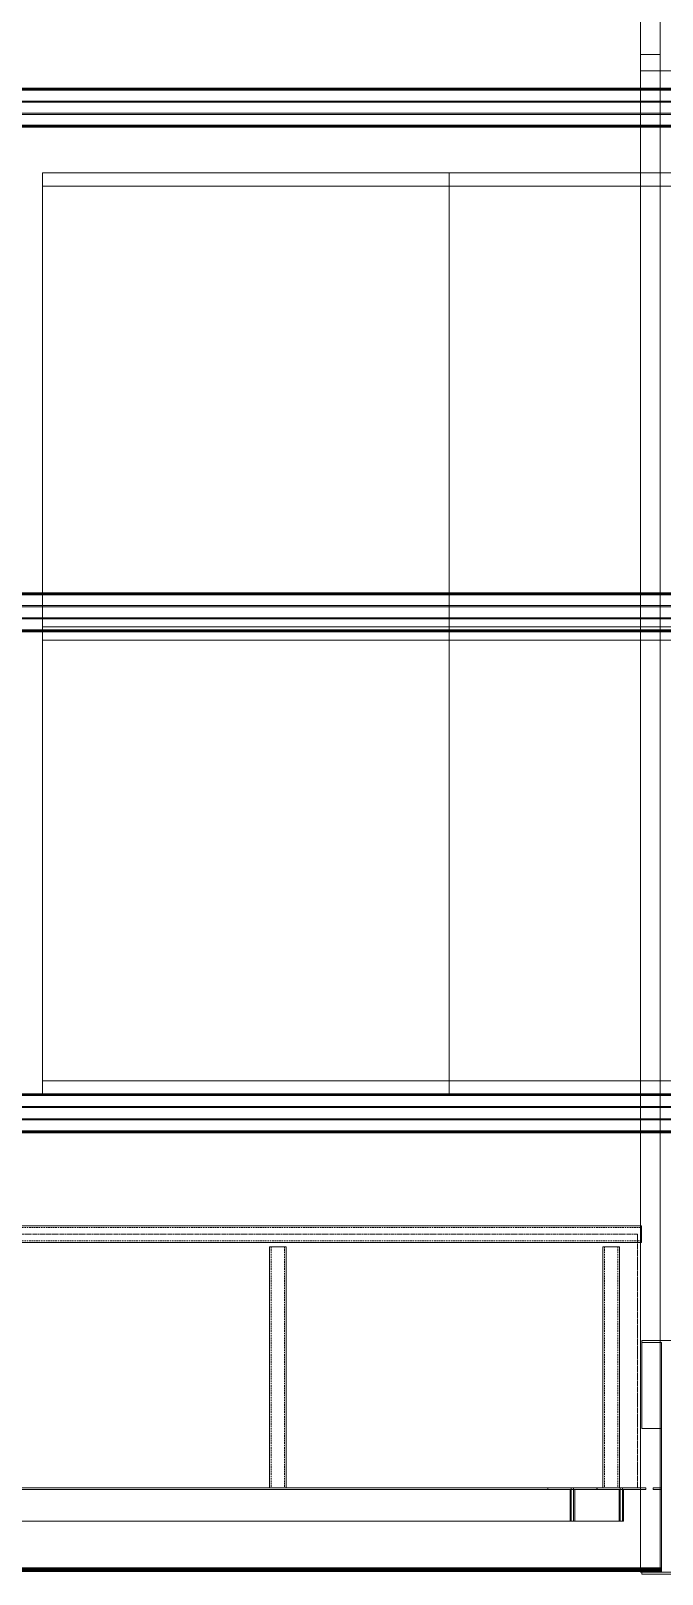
# Model space of a CAD drawing. Header units: centimetres. Extents: x -1906 to 5208, y -261 to 2955.
# Drawn here: x 2554.8 to 2744.1, y 281.2 to 743.7 of the extents above; entities that cross this region are included whole.
import ezdxf

# ---------------------------------------------------------------- set-up
doc = ezdxf.new("R2010")
doc.units = ezdxf.units.CM
doc.linetypes.add('_Overhead_2_', pattern=[0.47625, 0.3175, -0.15875])
doc.linetypes.add('Hidden', pattern=[0.714375, 0.47625, -0.238125])
for name, color, linetype, lineweight in [('A-FLOR', 7, 'Continuous', 18), ('Q-SPCQ', 7, 'Continuous', 18), ('S-BEAM', 7, 'Continuous', 18), ('S-COLS', 7, 'Continuous', 18)]:
    doc.layers.add(name, color=color, linetype=linetype, lineweight=lineweight)

# ---------------------------------------------------------------- blocks, each defined once
blk = doc.blocks.new('Costanera Perfil Z - Parametrizado - h_22cm-V73-Planta Bodega almacenamiento insumos')
at = {"layer": 'S-BEAM', "color": 254, "lineweight": 9, "true_color": 0xcccccc}
for p, q in [((-5.84, 671.79), (-5.84, -2399.57)), ((-5.54, 671.79), (-5.54, -2399.57)), ((-5.5, -2399.57), (-5.5, 671.79)), ((-5.26, 671.79), (-5.26, -2399.57)), ((1.67, 671.79), (1.67, -2399.57)), ((2.01, 671.79), (2.01, -2399.57)), ((-2.01, -807.34), (-2.01, -819.84)), ((-1.67, -807.34), (-1.67, -819.84)), ((5.26, -807.34), (5.26, -819.84)), ((5.5, -807.34), (5.5, -819.84)), ((5.54, -807.34), (5.54, -819.84)), ((5.84, -807.34), (5.84, -819.84)), ((-2.01, -819.84), (-2.01, -1582.58)), ((-1.67, -819.84), (-1.67, -1582.58)), ((5.26, -819.84), (5.26, -1582.58)), ((5.5, -819.84), (5.5, -1582.58)), ((5.54, -819.84), (5.54, -1582.58)), ((5.84, -819.84), (5.84, -1582.58))]:
    blk.add_line(p, q, dxfattribs=at)
blk = doc.blocks.new('Costanera Perfil Z - Parametrizado - h_22cm-V74-Planta Bodega almacenamiento insumos')
at = {"layer": 'S-BEAM', "color": 254, "lineweight": 9, "true_color": 0xcccccc}
for p, q in [((-5.84, 671.79), (-5.84, -2399.57)), ((-5.54, 671.79), (-5.54, -2399.57)), ((-5.5, -2399.57), (-5.5, 671.79)), ((-5.26, 671.79), (-5.26, -2399.57)), ((1.67, 671.79), (1.67, -2399.57)), ((2.01, 671.79), (2.01, -2399.57)), ((-2.01, -807.34), (-2.01, -819.84)), ((-1.67, -807.34), (-1.67, -819.84)), ((5.26, -807.34), (5.26, -819.84)), ((5.5, -807.34), (5.5, -819.84)), ((5.54, -807.34), (5.54, -819.84)), ((5.84, -807.34), (5.84, -819.84)), ((-2.01, -819.84), (-2.01, -1582.58)), ((-1.67, -819.84), (-1.67, -1582.58)), ((5.26, -819.84), (5.26, -1582.58)), ((5.5, -819.84), (5.5, -1582.58)), ((5.54, -819.84), (5.54, -1582.58)), ((5.84, -819.84), (5.84, -1582.58))]:
    blk.add_line(p, q, dxfattribs=at)
blk = doc.blocks.new('Costanera Perfil Z - Parametrizado - h_22cm-V75-Planta Bodega almacenamiento insumos')
at = {"layer": 'S-BEAM', "color": 254, "lineweight": 9, "true_color": 0xcccccc}
for p, q in [((-5.84, 671.79), (-5.84, -2399.57)), ((-5.54, 671.79), (-5.54, -2399.57)), ((-5.5, -2399.57), (-5.5, 671.79)), ((-5.26, 671.79), (-5.26, -2399.57)), ((1.67, 671.79), (1.67, -2399.57)), ((2.01, 671.79), (2.01, -2399.57)), ((-2.01, -807.34), (-2.01, -819.84)), ((-1.67, -807.34), (-1.67, -819.84)), ((5.26, -807.34), (5.26, -819.84)), ((5.5, -807.34), (5.5, -819.84)), ((5.54, -807.34), (5.54, -819.84)), ((5.84, -807.34), (5.84, -819.84)), ((-2.01, -819.84), (-2.01, -1582.58)), ((-1.67, -819.84), (-1.67, -1582.58)), ((5.26, -819.84), (5.26, -1582.58)), ((5.5, -819.84), (5.5, -1582.58)), ((5.54, -819.84), (5.54, -1582.58)), ((5.84, -819.84), (5.84, -1582.58))]:
    blk.add_line(p, q, dxfattribs=at)
blk = doc.blocks.new('RVR_Tensor angular doble L - d_25 mm-1744885-Planta Bodega almacenamiento insumos')
at = {"layer": 'S-BEAM', "color": 254, "lineweight": 9, "true_color": 0xcccccc}
for p, q in [((374.77, 5), (745.65, 5)), ((374.85, 4.97), (737.96, 4.97)), ((751.09, 5), (381.85, 5)), ((744.97, 4.97), (381.92, 4.97)), ((744.97, 4.97), (737.96, 4.97)), ((737.96, 4.97), (737.96, 4.47)), ((744.97, -5.03), (744.97, 4.97)), ((745.65, 5), (745.65, -5)), ((751.09, 5), (745.65, 5)), ((752.66, 5), (751.09, 5)), ((752.66, 5), (751.09, 5)), ((752.66, 4.5), (752.66, 5)), ((374.85, 4.47), (737.96, 4.47)), ((381.56, 4.47), (744.62, 4.47)), ((744.97, 4.5), (382.98, 4.5)), ((744.97, 4.5), (389.69, 4.5)), ((737.96, 4.47), (744.62, 4.47)), ((744.62, 4.47), (744.62, -5.03)), ((751.09, 4.5), (744.97, 4.5)), ((746, 4.5), (744.97, 4.5)), ((746, -5), (746, 4.5)), ((746, 4.5), (751.09, 4.5)), ((751.09, 4.5), (752.66, 4.5)), ((752.66, 4.5), (751.09, 4.5)), ((374.78, -5.03), (744.62, -5.03)), ((375.14, -5.03), (744.97, -5.03)), ((744.96, -5), (375.85, -5)), ((744.96, -5), (376.2, -5)), ((744.62, -5.03), (744.97, -5.03)), ((746, -5), (744.96, -5)), ((745.65, -5), (744.96, -5)), ((745.65, -5), (746, -5))]:
    blk.add_line(p, q, dxfattribs=at)
blk = doc.blocks.new('RVR_Tensor angular doble L - d_25 mm-1744891-Planta Bodega almacenamiento insumos')
at = {"layer": 'S-BEAM', "color": 254, "lineweight": 9, "true_color": 0xcccccc}
for p, q in [((-4.6, 5.03), (-4.24, 5.03)), ((351.96, 5.03), (-4.6, 5.03)), ((-4.6, -4.47), (-4.6, 5)), ((352.32, 5.03), (-4.24, 5.03)), ((-4.24, 5), (-4.24, -4.97)), ((-3.55, -4.97), (-3.55, 5)), ((-3.55, 5), (-3.19, 5)), ((-3.55, 5), (351.97, 5)), ((-3.19, 5), (-3.19, -4.47)), ((-3.19, 5), (352.33, 5)), ((-11.31, -4.96), (-11.31, -4.47)), ((-11.21, -4.47), (-4.6, -4.47)), ((344.12, -4.47), (-11.21, -4.47)), ((350.9, -4.47), (-4.6, -4.47)), ((-3.19, -4.5), (3.52, -4.5)), ((-3.19, -4.5), (352.33, -4.5)), ((3.52, -4.5), (3.52, -4.97)), ((3.52, -4.5), (359.1, -4.5)), ((-4.24, -4.97), (-11.21, -4.97)), ((81.96, -4.97), (-11.21, -4.97)), ((-4.24, -4.97), (81.96, -4.97)), ((3.52, -5), (-3.55, -5)), ((81.96, -5), (-3.55, -5)), ((3.52, -5), (81.96, -5)), ((82.09, -4.97), (82.44, -4.97)), ((82.44, -4.97), (82.09, -4.97)), ((82.09, -5), (82.24, -5)), ((82.24, -5), (82.09, -5)), ((82.24, -5), (82.44, -5)), ((82.44, -5), (82.24, -5)), ((82.74, -4.97), (82.91, -4.97)), ((82.91, -4.97), (82.74, -4.97)), ((82.74, -5), (82.91, -5)), ((82.91, -5), (82.74, -5)), ((82.94, -4.97), (85.99, -4.97)), ((85.99, -4.97), (82.94, -4.97)), ((82.94, -5), (83.17, -5)), ((83.17, -5), (82.94, -5)), ((83.17, -5), (83.42, -5)), ((83.42, -5), (83.17, -5)), ((83.42, -5), (85.76, -5)), ((85.76, -5), (83.42, -5)), ((85.76, -5), (85.99, -5)), ((85.99, -5), (85.76, -5)), ((86.01, -4.97), (86.19, -4.97)), ((86.19, -4.97), (86.01, -4.97)), ((86.01, -5), (86.19, -5)), ((86.19, -5), (86.01, -5)), ((86.49, -4.97), (86.84, -4.97)), ((86.84, -4.97), (86.49, -4.97)), ((86.49, -5), (86.69, -5)), ((86.69, -5), (86.49, -5)), ((86.69, -5), (86.84, -5)), ((86.84, -5), (86.69, -5)), ((86.96, -4.97), (181.96, -4.97)), ((181.96, -4.97), (86.96, -4.97)), ((86.96, -5), (181.96, -5)), ((181.96, -5), (86.96, -5))]:
    blk.add_line(p, q, dxfattribs=at)
blk = doc.blocks.new('RVR_Tensor angular doble L - d_25 mm-1744892-Planta Bodega almacenamiento insumos')
at = {"layer": 'S-BEAM', "color": 254, "lineweight": 9, "true_color": 0xcccccc}
for p, q in [((-11.11, 4.47), (-11.11, 4.97)), ((-11.11, 4.97), (-8.95, 4.97)), ((-11.11, 4.97), (-8.95, 4.97)), ((-8.95, 4.97), (-8.56, 4.97)), ((-8.95, 4.97), (-8.56, 4.97)), ((-8.95, 4.47), (-11.11, 4.47)), ((-11.11, 4.47), (-8.95, 4.47)), ((-8.56, 4.47), (-8.95, 4.47)), ((-8.95, 4.47), (-8.56, 4.47))]:
    blk.add_line(p, q, dxfattribs=at)
blk = doc.blocks.new('Costanera Perfil Z - Parametrizado - h_22cm-1725872-Planta Bodega almacenamiento insumos')
at = {"layer": 'S-BEAM', "color": 254, "lineweight": 9, "true_color": 0xcccccc}
for p, q in [((10.45, 1591.56), (10.45, 828.83)), ((10.45, 1591.56), (10.45, 828.83)), ((10.75, 1591.56), (10.75, 828.83)), ((10.75, 1591.56), (10.75, 828.83)), ((10.45, 828.83), (10.45, 822.93)), ((10.45, 828.83), (10.45, 822.93)), ((10.75, 828.83), (10.75, 822.93)), ((10.75, 828.83), (10.75, 822.93)), ((10.45, 822.93), (10.45, 822.54)), ((10.45, 822.93), (10.45, 822.54)), ((10.75, 822.93), (10.75, 822.54)), ((10.75, 822.93), (10.75, 822.54))]:
    blk.add_line(p, q, dxfattribs=at)
blk = doc.blocks.new('Costanera Perfil Z - Parametrizado - h_22cm-1725829-Planta Bodega almacenamiento insumos')
at = {"layer": 'S-BEAM', "color": 254, "lineweight": 9, "true_color": 0xcccccc}
for p, q in [((10.45, 1592.39), (10.45, 829.66)), ((10.45, 1592.39), (10.45, 829.66)), ((10.75, 1592.39), (10.75, 829.66)), ((10.75, 1592.39), (10.75, 829.66)), ((10.45, 829.66), (10.45, 823.76)), ((10.45, 829.66), (10.45, 823.76)), ((10.75, 829.66), (10.75, 823.76)), ((10.75, 829.66), (10.75, 823.76)), ((10.45, 823.76), (10.45, 823.37)), ((10.45, 823.76), (10.45, 823.37)), ((10.75, 823.76), (10.75, 823.37)), ((10.75, 823.76), (10.75, 823.37))]:
    blk.add_line(p, q, dxfattribs=at)
blk = doc.blocks.new('Costanera Perfil Z - Parametrizado - h_22cm-1725795-Planta Bodega almacenamiento insumos')
at = {"layer": 'S-BEAM', "color": 254, "lineweight": 9, "true_color": 0xcccccc}
for p, q in [((10.45, 1591.98), (10.45, 829.24)), ((10.45, 1591.98), (10.45, 829.24)), ((10.75, 1591.98), (10.75, 829.24)), ((10.75, 1591.98), (10.75, 829.24)), ((10.45, 829.24), (10.45, 823.35)), ((10.45, 829.24), (10.45, 823.35)), ((10.75, 829.24), (10.75, 823.35)), ((10.75, 829.24), (10.75, 823.35)), ((10.45, 823.35), (10.45, 822.95)), ((10.45, 823.35), (10.45, 822.95)), ((10.75, 823.35), (10.75, 822.95)), ((10.75, 823.35), (10.75, 822.95))]:
    blk.add_line(p, q, dxfattribs=at)
blk = doc.blocks.new('Costanera Perfil Z - Parametrizado - h_22cm-1725974-Planta Bodega almacenamiento insumos')
at = {"layer": 'S-BEAM', "color": 254, "lineweight": 9, "true_color": 0xcccccc}
for p, q in [((10.45, 597), (10.45, -165.73)), ((10.45, 597), (10.45, -165.73)), ((10.75, 597), (10.75, -165.73)), ((10.75, 597), (10.75, -165.73)), ((10.45, -165.73), (10.45, -171.63)), ((10.45, -165.73), (10.45, -171.63)), ((10.75, -165.73), (10.75, -171.63)), ((10.75, -165.73), (10.75, -171.63)), ((10.45, -171.63), (10.45, -172.02)), ((10.45, -171.63), (10.45, -172.02)), ((10.75, -171.63), (10.75, -172.02)), ((10.75, -171.63), (10.75, -172.02))]:
    blk.add_line(p, q, dxfattribs=at)
blk = doc.blocks.new('Costanera Perfil Z - Parametrizado - h_22cm-V77-Planta Bodega almacenamiento insumos')
at = {"layer": 'S-BEAM', "color": 254, "lineweight": 9, "true_color": 0xcccccc}
for p, q in [((10.45, 597), (10.45, -165.73)), ((10.45, 597), (10.45, -165.73)), ((10.75, 597), (10.75, -165.73)), ((10.75, 597), (10.75, -165.73)), ((10.45, -165.73), (10.45, -171.63)), ((10.45, -165.73), (10.45, -171.63)), ((10.75, -165.73), (10.75, -171.63)), ((10.75, -165.73), (10.75, -171.63)), ((10.45, -171.63), (10.45, -172.02)), ((10.45, -171.63), (10.45, -172.02)), ((10.75, -171.63), (10.75, -172.02)), ((10.75, -171.63), (10.75, -172.02))]:
    blk.add_line(p, q, dxfattribs=at)
blk = doc.blocks.new('Costanera Perfil Z - Parametrizado - h_22cm-V78-Planta Bodega almacenamiento insumos')
at = {"layer": 'S-BEAM', "color": 254, "lineweight": 9, "true_color": 0xcccccc}
for p, q in [((10.45, 597), (10.45, -165.73)), ((10.45, 597), (10.45, -165.73)), ((10.75, 597), (10.75, -165.73)), ((10.75, 597), (10.75, -165.73)), ((10.45, -165.73), (10.45, -171.63)), ((10.45, -165.73), (10.45, -171.63)), ((10.75, -165.73), (10.75, -171.63)), ((10.75, -165.73), (10.75, -171.63)), ((10.45, -171.63), (10.45, -172.02)), ((10.45, -171.63), (10.45, -172.02)), ((10.75, -171.63), (10.75, -172.02)), ((10.75, -171.63), (10.75, -172.02))]:
    blk.add_line(p, q, dxfattribs=at)
blk = doc.blocks.new('PQ_RVR_EST-01_ZZ_ZZ_MO_T_A_rvt-2-Planta Bodega almacenamiento insumos')
at = {"layer": 'S-BEAM', "color": 254, "lineweight": 9, "true_color": 0xcccccc}
for p, q in [((-3353.1, 1217.71), (-3353.1, 736.66)), ((-3353.1, 1217.71), (-3353.1, 736.66)), ((-3347.2, 1217.71), (-3347.2, 726.56)), ((-3353.1, 736.66), (-3353.1, 726.56)), ((-3353.1, 736.66), (-3353.1, 726.56)), ((-3353.1, 736.66), (-3353.1, 726.56)), ((-3347.2, 736.66), (-3347.2, 726.56)), ((-3353.1, 731.75), (-3353.1, 726.56)), ((-3353.1, 726.56), (-3353.1, 721.97)), ((-3353.1, 726.56), (-3353.1, 722.73)), ((-3353.1, 726.56), (-3353.1, 722.73)), ((-3353.1, 726.56), (-3353.1, 722.08)), ((-3347.2, 726.56), (-3347.2, 722.73)), ((-3347.2, 726.56), (-3347.2, 722.08)), ((-3353.1, 722.73), (-3353.1, 722.38)), ((-3353.1, 722.73), (-3353.1, 722.38)), ((-3353.1, 722.38), (-3353.1, 719.05)), ((-3353.1, 722.38), (-3353.1, 719.05)), ((-3353.1, 722.08), (-3353.1, 719.05)), ((-3353.1, 721.97), (-3353.1, 719.05)), ((-3347.2, 722.73), (-3347.2, 722.38)), ((-3347.2, 722.38), (-3347.2, 719.05)), ((-3347.2, 722.08), (-3347.2, 719.05)), ((-3353.1, 719.05), (-3353.1, 718.7)), ((-3353.1, 719.05), (-3353.1, 718.7)), ((-3353.1, 719.05), (-3353.1, 718.7)), ((-3353.1, 719.05), (-3353.1, 718.7)), ((-3353.1, 718.7), (-3353.1, 575.34)), ((-3353.1, 718.7), (-3353.1, 714.87)), ((-3353.1, 718.7), (-3353.1, 714.87)), ((-3353.1, 718.7), (-3353.1, 575.34)), ((-3347.2, 719.05), (-3347.2, 718.7)), ((-3347.2, 719.05), (-3347.2, 718.7)), ((-3347.2, 718.7), (-3347.2, 714.87)), ((-3347.2, 718.7), (-3347.2, 575.34)), ((-3353.1, 714.87), (-3353.1, 575.34)), ((-3353.1, 714.87), (-3353.1, 575.34)), ((-3347.2, 714.87), (-3347.2, 575.34)), ((-3353.1, 575.34), (-3353.1, 570.84)), ((-3353.1, 575.34), (-3353.1, 571.51)), ((-3353.1, 575.34), (-3353.1, 571.51)), ((-3353.1, 575.34), (-3353.1, 570.94)), ((-3347.2, 575.34), (-3347.2, 571.51)), ((-3347.2, 575.34), (-3347.2, 570.94)), ((-3353.1, 571.51), (-3353.1, 571.16)), ((-3353.1, 571.51), (-3353.1, 571.16)), ((-3353.1, 571.16), (-3353.1, 567.83)), ((-3353.1, 571.16), (-3353.1, 567.83)), ((-3353.1, 570.94), (-3353.1, 567.83)), ((-3353.1, 570.84), (-3353.1, 567.83)), ((-3347.2, 571.51), (-3347.2, 571.16)), ((-3347.2, 571.16), (-3347.2, 567.83)), ((-3347.2, 570.94), (-3347.2, 567.83)), ((-3353.1, 567.83), (-3353.1, 567.48)), ((-3353.1, 567.83), (-3353.1, 567.48)), ((-3353.1, 567.83), (-3353.1, 567.48)), ((-3353.1, 567.83), (-3353.1, 567.48)), ((-3353.1, 567.48), (-3353.1, 425.22)), ((-3353.1, 567.48), (-3353.1, 563.66)), ((-3353.1, 567.48), (-3353.1, 563.66)), ((-3353.1, 567.48), (-3353.1, 425.22)), ((-3347.2, 567.83), (-3347.2, 567.48)), ((-3347.2, 567.83), (-3347.2, 567.48)), ((-3347.2, 567.48), (-3347.2, 563.66)), ((-3347.2, 567.48), (-3347.2, 425.22)), ((-3353.1, 563.66), (-3353.1, 425.22)), ((-3353.1, 563.66), (-3353.1, 425.22)), ((-3347.2, 563.66), (-3347.2, 425.22)), ((-3353.1, 425.22), (-3353.1, 420.77)), ((-3353.1, 425.22), (-3353.1, 421.39)), ((-3353.1, 425.22), (-3353.1, 421.39)), ((-3353.1, 425.22), (-3353.1, 420.87)), ((-3353.1, 421.39), (-3353.1, 421.04)), ((-3353.1, 421.39), (-3353.1, 421.04)), ((-3353.1, 421.04), (-3353.1, 417.71)), ((-3353.1, 421.04), (-3353.1, 417.71)), ((-3347.2, 425.22), (-3347.2, 421.39)), ((-3347.2, 425.22), (-3347.2, 420.87)), ((-3347.2, 421.39), (-3347.2, 421.04)), ((-3347.2, 421.04), (-3347.2, 417.71)), ((-3353.1, 420.87), (-3353.1, 417.71)), ((-3353.1, 420.77), (-3353.1, 417.71)), ((-3353.1, 417.71), (-3353.1, 417.36)), ((-3353.1, 417.71), (-3353.1, 417.36)), ((-3353.1, 417.71), (-3353.1, 417.36)), ((-3353.1, 417.71), (-3353.1, 417.36)), ((-3353.1, 417.36), (-3353.1, 281.82)), ((-3353.1, 417.36), (-3353.1, 413.54)), ((-3353.1, 417.36), (-3353.1, 413.54)), ((-3353.1, 417.36), (-3353.1, 281.82)), ((-3347.2, 420.87), (-3347.2, 417.71)), ((-3347.2, 417.71), (-3347.2, 417.36)), ((-3347.2, 417.71), (-3347.2, 417.36)), ((-3347.2, 417.36), (-3347.2, 413.54)), ((-3347.2, 417.36), (-3347.2, 281.82)), ((-3353.1, 413.54), (-3353.1, 281.82)), ((-3353.1, 413.54), (-3353.1, 281.82)), ((-3347.2, 413.54), (-3347.2, 351.24)), ((-3347.2, 350.61), (-3347.2, 281.82)), ((-3353.1, 281.82), (-3340.6, 281.82)), ((-3347.2, 281.82), (-3353.1, 281.82)), ((-3353.1, 281.82), (-3352.7, 281.82)), ((-3352.7, 281.82), (-3353.1, 281.82)), ((-3352.7, 281.82), (-3347.2, 281.82)), ((-3347.2, 281.82), (-3352.7, 281.82)), ((-3346.81, 281.82), (-3347.2, 281.82))]:
    blk.add_line(p, q, dxfattribs=at)
at = {"layer": 'S-BEAM', "color": 254, "true_color": 0xcccccc}
for p, q in [((-3347.2, 1217.71), (-3347.2, 736.66)), ((-3347.2, 736.66), (-3353.1, 736.66)), ((-3353.1, 736.66), (-3353.1, 731.75)), ((-3353.1, 731.75), (-3340.6, 731.75))]:
    blk.add_line(p, q, dxfattribs=at)
at = {"layer": 'S-COLS', "color": 253, "lineweight": 9, "true_color": 0xaaaaaa}
for p, q in [((-3352.7, 351.24), (-3340.6, 351.24)), ((-3352.7, 350.65), (-3352.7, 351.24)), ((-3346.81, 350.65), (-3352.7, 350.65)), ((-3352.7, 350.65), (-3352.7, 324.91)), ((-3346.81, 281.82), (-3346.81, 350.65)), ((-3352.7, 324.91), (-3347.2, 324.91)), ((-3347.2, 324.91), (-3346.81, 324.91)), ((-3352.7, 281.82), (-3346.81, 281.82)), ((-3352.7, 281.82), (-3347.2, 281.82)), ((-3352.7, 281.24), (-3352.7, 281.82)), ((-3340.2, 281.24), (-3352.7, 281.24)), ((-3347.2, 281.82), (-3346.81, 281.82))]:
    blk.add_line(p, q, dxfattribs=at)
at = {"layer": 'S-BEAM', "color": 254, "lineweight": 9, "true_color": 0xcccccc}
for name, p, rotation in [('Costanera Perfil Z - Parametrizado - h_22cm-V75-Planta Bodega almacenamiento insumos', (-2533.25, 720.72), 269.9999999999998), ('Costanera Perfil Z - Parametrizado - h_22cm-V74-Planta Bodega almacenamiento insumos', (-2533.25, 569.5), 269.9999999999998), ('Costanera Perfil Z - Parametrizado - h_22cm-V73-Planta Bodega almacenamiento insumos', (-2533.25, 419.38), 269.9999999999998), ('RVR_Tensor angular doble L - d_25 mm-1744891-Planta Bodega almacenamiento insumos', (-3377.44, 302.09), 180), ('Costanera Perfil Z - Parametrizado - h_22cm-1725872-Planta Bodega almacenamiento insumos', (-2524.27, 272.34), 90.00000000000001), ('Costanera Perfil Z - Parametrizado - h_22cm-1725829-Planta Bodega almacenamiento insumos', (-2523.44, 272.08), 90.00000000000001), ('Costanera Perfil Z - Parametrizado - h_22cm-1725795-Planta Bodega almacenamiento insumos', (-2523.85, 271.54), 90.00000000000001), ('Costanera Perfil Z - Parametrizado - h_22cm-1725974-Planta Bodega almacenamiento insumos', (-3518.83, 271.54), 90.00000000000001), ('Costanera Perfil Z - Parametrizado - h_22cm-V77-Planta Bodega almacenamiento insumos', (-3518.83, 271.54), 90.00000000000001), ('Costanera Perfil Z - Parametrizado - h_22cm-V78-Planta Bodega almacenamiento insumos', (-3518.83, 271.54), 90.00000000000001)]:
    blk.add_blockref(name, p, dxfattribs=dict(at, rotation=rotation))
for name, p in [('RVR_Tensor angular doble L - d_25 mm-1744885-Planta Bodega almacenamiento insumos', (-4104.19, 302.09)), ('RVR_Tensor angular doble L - d_25 mm-1744892-Planta Bodega almacenamiento insumos', (-3338.25, 302.09))]:
    blk.add_blockref(name, p, dxfattribs=at)
blk = doc.blocks.new('RVR-Rack Almacenamiento - Default-V128-Planta Bodega almacenamiento insumos')
at = {"layer": 'Q-SPCQ', "color": 253, "true_color": 0xaaaaaa}
for p, q in [((-67.5, 60.96), (-70.01, 60.96)), ((-70.01, 60.96), (-70.01, -60.96)), ((-66.04, 60.96), (-67.5, 60.96)), ((-63.67, 60.96), (-66.04, 60.96)), ((-66.04, 60.96), (-66.04, -60.96)), ((-66.04, -60.96), (-66.04, 60.96)), ((-63.32, 60.96), (-63.67, 60.96)), ((-59.99, 60.96), (-63.32, 60.96)), ((-59.64, 60.96), (-59.99, 60.96)), ((-55.81, 60.96), (-59.64, 60.96)), ((66.04, 60.96), (-55.81, 60.96)), ((66.04, -60.96), (66.04, 60.96)), ((70.01, 60.96), (66.04, 60.96)), ((66.04, 60.96), (66.04, -60.96)), ((70.01, -60.96), (70.01, 60.96)), ((-70.01, -60.96), (-67.5, -60.96)), ((-67.5, -60.96), (-66.04, -60.96)), ((-66.04, -60.96), (-63.67, -60.96)), ((-63.67, -60.96), (-63.32, -60.96)), ((-63.32, -60.96), (-59.99, -60.96)), ((-59.99, -60.96), (-59.64, -60.96)), ((-59.64, -60.96), (-55.81, -60.96)), ((-55.81, -60.96), (66.04, -60.96)), ((66.04, -60.96), (70.01, -60.96))]:
    blk.add_line(p, q, dxfattribs=at)
blk = doc.blocks.new('RVR-Rack Almacenamiento - Default-V134-Planta Bodega almacenamiento insumos')
at = {"layer": 'Q-SPCQ', "color": 253, "true_color": 0xaaaaaa}
for p, q in [((-70.01, 3.53), (-70.01, 60.96)), ((-70.01, 60.96), (-67.5, 60.96)), ((-67.5, 60.96), (-66.04, 60.96)), ((-66.04, 3.53), (-66.04, 60.96)), ((-66.04, 60.96), (-63.67, 60.96)), ((-66.04, 60.96), (-66.04, 3.53)), ((-63.67, 60.96), (-63.32, 60.96)), ((-63.32, 60.96), (-59.99, 60.96)), ((-59.99, 60.96), (-59.64, 60.96)), ((-59.64, 60.96), (-55.81, 60.96)), ((-55.81, 60.96), (66.04, 60.96)), ((66.04, 60.96), (66.04, 3.53)), ((66.04, 3.53), (66.04, 60.96)), ((66.04, 60.96), (70.01, 60.96)), ((70.01, 60.96), (70.01, 3.53)), ((-70.01, -2.37), (-70.01, 3.53)), ((-66.04, -2.37), (-66.04, 3.53)), ((-66.04, 3.53), (-66.04, -2.37)), ((66.04, 3.53), (66.04, -2.37)), ((66.04, -2.37), (66.04, 3.53)), ((70.01, 3.53), (70.01, -2.37)), ((-70.01, -3.08), (-70.01, -2.37)), ((-70.01, -8.97), (-70.01, -3.08)), ((-66.04, -3.08), (-66.04, -2.37)), ((-66.04, -2.37), (-66.04, -3.08)), ((-66.04, -8.97), (-66.04, -3.08)), ((-66.04, -3.08), (-66.04, -8.97)), ((66.04, -2.37), (66.04, -3.08)), ((66.04, -3.08), (66.04, -2.37)), ((66.04, -3.08), (66.04, -8.97)), ((66.04, -8.97), (66.04, -3.08)), ((70.01, -2.37), (70.01, -3.08)), ((70.01, -3.08), (70.01, -8.97)), ((-70.01, -60.96), (-70.01, -8.97)), ((-66.04, -60.96), (-66.04, -8.97)), ((-66.04, -8.97), (-66.04, -60.96)), ((66.04, -8.97), (66.04, -60.96)), ((66.04, -60.96), (66.04, -8.97)), ((70.01, -8.97), (70.01, -60.96)), ((-67.5, -60.96), (-70.01, -60.96)), ((-66.04, -60.96), (-67.5, -60.96)), ((-63.67, -60.96), (-66.04, -60.96)), ((-63.32, -60.96), (-63.67, -60.96)), ((-59.99, -60.96), (-63.32, -60.96)), ((-59.64, -60.96), (-59.99, -60.96)), ((-55.81, -60.96), (-59.64, -60.96)), ((66.04, -60.96), (-55.81, -60.96)), ((70.01, -60.96), (66.04, -60.96))]:
    blk.add_line(p, q, dxfattribs=at)
blk = doc.blocks.new('RVR-Rack Almacenamiento - Default-V130-Planta Bodega almacenamiento insumos')
at = {"layer": 'Q-SPCQ', "color": 253, "true_color": 0xaaaaaa}
for p, q in [((-69.89, 60.96), (-70.01, 60.96)), ((-70.01, 60.96), (-70.01, -60.96)), ((-66.04, 60.96), (-69.89, 60.96)), ((66.04, 60.96), (-66.04, 60.96)), ((-66.04, 60.96), (-66.04, -60.96)), ((-66.04, -60.96), (-66.04, 60.96)), ((66.04, -60.96), (66.04, 60.96)), ((68.55, 60.96), (66.04, 60.96)), ((66.04, 60.96), (66.04, -60.96)), ((70.01, 60.96), (68.55, 60.96)), ((70.01, -60.96), (70.01, 60.96)), ((-70.01, -60.96), (-69.89, -60.96)), ((-69.89, -60.96), (-66.04, -60.96)), ((-66.04, -60.96), (66.04, -60.96)), ((66.04, -60.96), (68.55, -60.96)), ((68.55, -60.96), (70.01, -60.96))]:
    blk.add_line(p, q, dxfattribs=at)
blk = doc.blocks.new('RVR-Rack Almacenamiento - Default-V135-Planta Bodega almacenamiento insumos')
at = {"layer": 'Q-SPCQ', "color": 253, "true_color": 0xaaaaaa}
for p, q in [((-70.01, 3.53), (-70.01, 60.96)), ((-70.01, 60.96), (-69.89, 60.96)), ((-69.89, 60.96), (-66.04, 60.96)), ((-66.04, 3.53), (-66.04, 60.96)), ((-66.04, 60.96), (66.04, 60.96)), ((-66.04, 60.96), (-66.04, 3.53)), ((66.04, 60.96), (66.04, 3.53)), ((66.04, 3.53), (66.04, 60.96)), ((66.04, 60.96), (68.55, 60.96)), ((68.55, 60.96), (70.01, 60.96)), ((70.01, 60.96), (70.01, 3.53)), ((-70.01, -2.37), (-70.01, 3.53)), ((-66.04, -2.37), (-66.04, 3.53)), ((-66.04, 3.53), (-66.04, -2.37)), ((66.04, 3.53), (66.04, -2.37)), ((66.04, -2.37), (66.04, 3.53)), ((70.01, 3.53), (70.01, -2.37)), ((-70.01, -3.08), (-70.01, -2.37)), ((-70.01, -8.97), (-70.01, -3.08)), ((-66.04, -3.08), (-66.04, -2.37)), ((-66.04, -2.37), (-66.04, -3.08)), ((-66.04, -8.97), (-66.04, -3.08)), ((-66.04, -3.08), (-66.04, -8.97)), ((66.04, -2.37), (66.04, -3.08)), ((66.04, -3.08), (66.04, -2.37)), ((66.04, -3.08), (66.04, -8.97)), ((66.04, -8.97), (66.04, -3.08)), ((70.01, -2.37), (70.01, -3.08)), ((70.01, -3.08), (70.01, -8.97)), ((-70.01, -60.96), (-70.01, -8.97)), ((-66.04, -60.96), (-66.04, -8.97)), ((-66.04, -8.97), (-66.04, -60.96)), ((66.04, -8.97), (66.04, -60.96)), ((66.04, -60.96), (66.04, -8.97)), ((70.01, -8.97), (70.01, -60.96)), ((-69.89, -60.96), (-70.01, -60.96)), ((-66.04, -60.96), (-69.89, -60.96)), ((66.04, -60.96), (-66.04, -60.96)), ((68.55, -60.96), (66.04, -60.96)), ((70.01, -60.96), (68.55, -60.96))]:
    blk.add_line(p, q, dxfattribs=at)
blk = doc.blocks.new('HSS Rectangular - 50 x 120-1968941-Planta Bodega almacenamiento insumos')
at = {"layer": 'S-BEAM', "color": 254, "lineweight": 9, "true_color": 0xcccccc}
for p, q in [((-758.2, 2.5), (-758.51, 2.5)), ((-758.51, 2.5), (-758.51, 2.37)), ((-758.51, 2.5), (-758.51, 2.22)), ((-758.51, 2.37), (-758.51, 2.02)), ((-758.51, 2.22), (-758.51, 1.8)), ((-758.51, 1.97), (-758.51, 2)), ((-758.51, 1.97), (-758.51, 2)), ((-758.51, 1.87), (-758.51, 1.97)), ((-758.51, 1.87), (-758.51, 1.97)), ((-758.51, 1.8), (-758.51, 1.55)), ((-758.51, 1.72), (-758.51, 1.55)), ((-758.51, 1.55), (-758.51, 1.72)), ((-758.51, 1.55), (-758.51, 1.72)), ((-758.51, -1.55), (-758.51, 1.55)), ((-758.51, 1.52), (-758.51, -1.52)), ((-758.51, 1.05), (-758.51, 1.52)), ((-758.51, 1.29), (-758.51, 1.52)), ((-758.51, 1.05), (-758.51, 1.29)), ((-758.51, -1.05), (-758.51, 1.05)), ((-758.51, 1.05), (-758.51, -1.05)), ((-757.29, 2.5), (-758.2, 2.5)), ((4.53, 2.5), (-757.29, 2.5)), ((-758.51, -1.29), (-758.51, -1.05)), ((-758.51, -1.29), (-758.51, -1.05)), ((-758.51, -1.52), (-758.51, -1.29)), ((-758.51, -1.52), (-758.51, -1.29)), ((-758.51, -1.55), (-758.51, -1.72)), ((-758.51, -1.55), (-758.51, -1.8)), ((-758.51, -1.72), (-758.51, -1.55)), ((-758.51, -1.72), (-758.51, -1.55)), ((-758.51, -1.8), (-758.51, -2.47)), ((-758.51, -2), (-758.51, -1.87)), ((-758.51, -2), (-758.51, -1.87)), ((-758.51, -2.03), (-758.51, -2.47)), ((-758.51, -2.47), (-758.51, -2.5)), ((-758.51, -2.47), (-758.51, -2.5)), ((-758.51, -2.5), (-758.2, -2.5)), ((-758.2, -2.5), (4.53, -2.5))]:
    blk.add_line(p, q, dxfattribs=at)
at = {"layer": 'S-BEAM', "color": 254, "linetype": 'Hidden', "lineweight": 9, "true_color": 0xcccccc}
for p, q in [((-758.2, 2), (-758.51, 2)), ((-757.29, 2), (-758.2, 2)), ((4.53, 2), (-757.29, 2)), ((-758.2, -2), (-758.51, -2)), ((4.53, -2), (-758.2, -2))]:
    blk.add_line(p, q, dxfattribs=at)
blk = doc.blocks.new('HSS Rectangular - 50 x 120-V153-Planta Bodega almacenamiento insumos')
at = {"layer": 'S-BEAM', "color": 254, "lineweight": 9, "true_color": 0xcccccc}
for p, q in [((-38.02, 2.5), (-38.02, 2.02)), ((-38.02, 2.5), (-38.02, 2.47)), ((-38.02, 2.47), (-38.02, 2.22)), ((-38.02, 2.22), (-38.02, 1.55)), ((-38.02, 1.87), (-38.02, 2)), ((-38.02, 1.97), (-38.02, 2)), ((-38.02, 1.87), (-38.02, 1.97)), ((-38.02, 1.72), (-38.02, 1.55)), ((-38.02, 1.55), (-38.02, 1.72)), ((-38.02, 1.55), (-38.02, 1.72)), ((-38.02, -1.55), (-38.02, 1.55)), ((-38.02, 1.52), (-38.02, -1.52)), ((-38.02, 1.05), (-38.02, 1.52)), ((-38.02, 1.29), (-38.02, 1.52)), ((-38.02, 1.05), (-38.02, 1.29)), ((-38.02, -1.05), (-38.02, 1.05)), ((-38.02, 1.05), (-38.02, -1.05)), ((34.25, 2.5), (-37.87, 2.5)), ((34.25, 1.55), (34.25, 2.5)), ((34.25, 2.37), (34.25, 2.5)), ((34.25, 2.02), (34.25, 2.37)), ((34.25, 2), (34.25, 1.97)), ((34.25, 2), (34.25, 1.97)), ((34.25, 1.97), (34.25, 1.87)), ((34.25, 1.97), (34.25, 1.87)), ((34.25, 1.55), (34.25, 1.72)), ((34.25, 1.72), (34.25, 1.55)), ((34.25, 1.72), (34.25, 1.55)), ((34.25, 1.55), (34.25, -1.55)), ((34.25, -1.52), (34.25, 1.52)), ((34.25, 1.52), (34.25, 1.05)), ((34.25, 1.52), (34.25, 1.29)), ((34.25, 1.29), (34.25, 1.05)), ((34.25, -1.05), (34.25, 1.05)), ((34.25, 1.05), (34.25, -1.05)), ((-38.02, -1.29), (-38.02, -1.05)), ((-38.02, -1.29), (-38.02, -1.05)), ((-38.02, -1.52), (-38.02, -1.29)), ((-38.02, -1.52), (-38.02, -1.29)), ((-38.02, -1.55), (-38.02, -1.72)), ((-38.02, -1.55), (-38.02, -1.8)), ((-38.02, -1.72), (-38.02, -1.55)), ((-38.02, -1.72), (-38.02, -1.55)), ((-38.02, -1.8), (-38.02, -2.03)), ((-38.02, -2), (-38.02, -1.87)), ((-38.02, -1.97), (-38.02, -1.87)), ((-38.02, -2), (-38.02, -1.97)), ((-38.02, -2.03), (-38.02, -2.47)), ((-38.02, -2.03), (-38.02, -2.37)), ((-38.02, -2.37), (-38.02, -2.47)), ((-38.02, -2.47), (-38.02, -2.5)), ((-38.02, -2.47), (-38.02, -2.5)), ((-37.87, -2.5), (34.25, -2.5)), ((34.25, -1.05), (34.25, -1.29)), ((34.25, -1.05), (34.25, -1.29)), ((34.25, -1.29), (34.25, -1.52)), ((34.25, -1.29), (34.25, -1.52)), ((34.25, -2.5), (34.25, -1.55)), ((34.25, -1.72), (34.25, -1.55)), ((34.25, -1.55), (34.25, -1.72)), ((34.25, -1.55), (34.25, -1.72)), ((34.25, -1.87), (34.25, -2)), ((34.25, -1.87), (34.25, -2)), ((34.25, -2.22), (34.25, -2.03)), ((34.25, -2.5), (34.25, -2.22))]:
    blk.add_line(p, q, dxfattribs=at)
at = {"layer": 'S-BEAM', "color": 254, "linetype": 'Hidden', "lineweight": 9, "true_color": 0xcccccc}
for p, q in [((34.25, 2), (-37.87, 2)), ((34.25, -2), (-37.87, -2))]:
    blk.add_line(p, q, dxfattribs=at)
blk = doc.blocks.new('HSS Rectangular - 50 x 120-V154-Planta Bodega almacenamiento insumos')
at = {"layer": 'S-BEAM', "color": 254, "lineweight": 9, "true_color": 0xcccccc}
for p, q in [((-38.02, 2.5), (-38.02, 2.47)), ((-38.02, 2.5), (-38.02, 2.47)), ((-38.02, 2.47), (-38.02, 2.37)), ((-38.02, 2.47), (-38.02, 1.55)), ((-38.02, 2.37), (-38.02, 2.22)), ((-38.02, 2.22), (-38.02, 2.02)), ((-38.02, 1.97), (-38.02, 2)), ((-38.02, 1.97), (-38.02, 2)), ((-38.02, 1.87), (-38.02, 1.97)), ((-38.02, 1.87), (-38.02, 1.97)), ((-38.02, 1.72), (-38.02, 1.55)), ((-38.02, 1.55), (-38.02, 1.72)), ((-38.02, 1.55), (-38.02, 1.72)), ((-38.02, -1.55), (-38.02, 1.55)), ((-38.02, 1.52), (-38.02, -1.52)), ((-38.02, 1.29), (-38.02, 1.52)), ((-38.02, 1.29), (-38.02, 1.52)), ((-38.02, 1.05), (-38.02, 1.29)), ((-38.02, 1.05), (-38.02, 1.29)), ((-38.02, -1.05), (-38.02, 1.05)), ((-38.02, 1.05), (-38.02, -1.05)), ((34.25, 2.5), (-37.87, 2.5)), ((34.25, 1.55), (34.25, 2.5)), ((34.25, 2.47), (34.25, 2.5)), ((34.25, 2.02), (34.25, 2.47)), ((34.25, 2), (34.25, 1.87)), ((34.25, 2), (34.25, 1.87)), ((34.25, 1.55), (34.25, 1.72)), ((34.25, 1.72), (34.25, 1.55)), ((34.25, 1.72), (34.25, 1.55)), ((34.25, 1.55), (34.25, -1.55)), ((34.25, -1.52), (34.25, 1.52)), ((34.25, 1.52), (34.25, 1.29)), ((34.25, 1.52), (34.25, 1.05)), ((34.25, 1.29), (34.25, 1.05)), ((34.25, -1.05), (34.25, 1.05)), ((34.25, 1.05), (34.25, -1.05)), ((-38.02, -1.29), (-38.02, -1.05)), ((-38.02, -1.52), (-38.02, -1.05)), ((-38.02, -1.52), (-38.02, -1.29)), ((-38.02, -1.55), (-38.02, -1.72)), ((-38.02, -1.55), (-38.02, -2.22)), ((-38.02, -1.72), (-38.02, -1.55)), ((-38.02, -1.72), (-38.02, -1.55)), ((-38.02, -1.97), (-38.02, -1.87)), ((-38.02, -1.97), (-38.02, -1.87)), ((-38.02, -2), (-38.02, -1.97)), ((-38.02, -2), (-38.02, -1.97)), ((-38.02, -2.03), (-38.02, -2.22)), ((-38.02, -2.22), (-38.02, -2.47)), ((-38.02, -2.22), (-38.02, -2.37)), ((-38.02, -2.37), (-38.02, -2.47)), ((-38.02, -2.47), (-38.02, -2.5)), ((-38.02, -2.47), (-38.02, -2.5)), ((-37.87, -2.5), (34.25, -2.5)), ((34.25, -1.05), (34.25, -1.52)), ((34.25, -1.05), (34.25, -1.29)), ((34.25, -1.29), (34.25, -1.52)), ((34.25, -2.5), (34.25, -1.55)), ((34.25, -1.72), (34.25, -1.55)), ((34.25, -1.55), (34.25, -1.72)), ((34.25, -1.55), (34.25, -1.72)), ((34.25, -1.87), (34.25, -2)), ((34.25, -1.87), (34.25, -1.97)), ((34.25, -1.97), (34.25, -2)), ((34.25, -2.22), (34.25, -2.03)), ((34.25, -2.37), (34.25, -2.22)), ((34.25, -2.5), (34.25, -2.37))]:
    blk.add_line(p, q, dxfattribs=at)
at = {"layer": 'S-BEAM', "color": 254, "linetype": 'Hidden', "lineweight": 9, "true_color": 0xcccccc}
for p, q in [((34.25, 2), (-37.87, 2)), ((34.25, -2), (-37.87, -2))]:
    blk.add_line(p, q, dxfattribs=at)
blk = doc.blocks.new('PQ_RVR_ARQ-01_ZZ_ZZ_MO_T_A_rvt-2-Planta Bodega almacenamiento insumos')
at = {"layer": 'A-FLOR', "color": 254, "linetype": '_Overhead_2_', "lineweight": 9, "true_color": 0xd4d4d4}
for p, q in [((-4115.83, 383.09), (-3354.01, 383.09)), ((-3354.01, 383.09), (-4115.83, 383.09)), ((-3354.01, 383.09), (-3354.01, 307.09)), ((-3354.01, 307.09), (-3354.01, 383.09)), ((-3629.38, 307.09), (-3354.01, 307.09)), ((-3354.01, 307.09), (-3628.38, 307.09))]:
    blk.add_line(p, q, dxfattribs=at)
at = {"layer": 'Q-SPCQ', "color": 253, "lineweight": 9, "true_color": 0xaaaaaa}
for name, p, rotation in [('RVR-Rack Almacenamiento - Default-V128-Planta Bodega almacenamiento insumos', (-3471.49, 631.15), 89.9999999999999), ('RVR-Rack Almacenamiento - Default-V134-Planta Bodega almacenamiento insumos', (-3349.57, 631.15), 90.0000000000001), ('RVR-Rack Almacenamiento - Default-V130-Planta Bodega almacenamiento insumos', (-3471.49, 495.1), 89.9999999999999), ('RVR-Rack Almacenamiento - Default-V135-Planta Bodega almacenamiento insumos', (-3349.57, 495.1), 90.0000000000001)]:
    blk.add_blockref(name, p, dxfattribs=dict(at, rotation=rotation))
at = {"layer": 'S-BEAM', "color": 253, "lineweight": 9, "true_color": 0xaaaaaa}
for name, p, rotation in [('HSS Rectangular - 50 x 120-1968941-Planta Bodega almacenamiento insumos', (-4111.3, 383.09), 180), ('HSS Rectangular - 50 x 120-V153-Planta Bodega almacenamiento insumos', (-3461.91, 345.07), 90.00000000000588), ('HSS Rectangular - 50 x 120-V154-Planta Bodega almacenamiento insumos', (-3361.91, 345.07), 90.00000000000588)]:
    blk.add_blockref(name, p, dxfattribs=dict(at, rotation=rotation))

msp = doc.modelspace()

# ---------------------------------------------------------------- block references
at = {"lineweight": 5}
for name in ['PQ_RVR_ARQ-01_ZZ_ZZ_MO_T_A_rvt-2-Planta Bodega almacenamiento insumos', 'PQ_RVR_EST-01_ZZ_ZZ_MO_T_A_rvt-2-Planta Bodega almacenamiento insumos']:
    msp.add_blockref(name, (6090.75, 0), dxfattribs=at)

doc.saveas('drawing.dxf')
